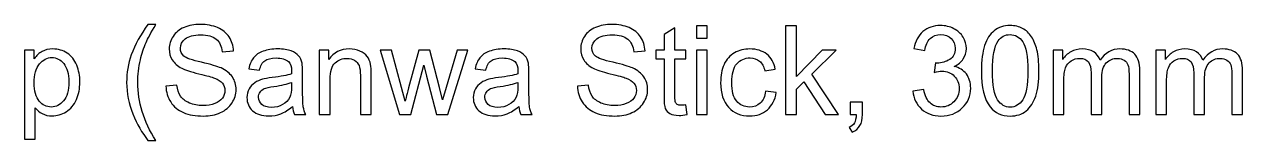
# Model space of a CAD drawing. Header units: millimetres. Extents: x 198 to 2433, y -984 to 145.
# Drawn here: x 1531.8 to 1782.6, y -706 to -682.1 of the extents above; entities that cross this region are included whole.
import ezdxf

# ---------------------------------------------------------------- set-up
doc = ezdxf.new("R2010")
doc.units = ezdxf.units.MM
doc.header["$MEASUREMENT"] = 0
doc.layers.add('Layer 1', color=7, linetype='Continuous')

msp = doc.modelspace()

# ---------------------------------------------------------------- linework, layer by layer
at = {"layer": 'Layer 1', "color": 250}
for points, knots in [([(1557.2365, -705.9688), (1556.0088, -704.4152), (1554.9674, -702.5991), (1554.1165, -700.5163), (1553.2656, -698.4335), (1552.8423, -696.2745), (1552.8423, -694.0435), (1552.8423, -692.075), (1553.1598, -690.1912), (1553.7948, -688.392), (1554.5399, -686.3007), (1555.6871, -684.2179), (1557.2365, -682.1436), (1557.2365, -682.1436), (1558.8367, -682.1436), (1558.8367, -682.1436), (1557.8376, -683.8623), (1557.173, -685.09), (1556.8513, -685.8266), (1556.3475, -686.9654), (1555.9496, -688.1549), (1555.6617, -689.3953), (1555.3061, -690.9405), (1555.1283, -692.4941), (1555.1283, -694.0562), (1555.1283, -698.0313), (1556.3644, -702.0022), (1558.8367, -705.9688), (1558.8367, -705.9688), (1557.2365, -705.9688), (1557.2365, -705.9688)], [0, 0, 0, 0, 0.1, 0.1, 0.1, 0.2, 0.2, 0.2, 0.3, 0.3, 0.3, 0.4, 0.4, 0.4, 0.5, 0.5, 0.5, 0.6, 0.6, 0.6, 0.7, 0.7, 0.7, 0.8, 0.8, 0.8, 0.9, 0.9, 0.9, 1, 1, 1, 1]), ([(1560.9195, -694.7928), (1560.9195, -694.7928), (1563.1801, -694.5896), (1563.1801, -694.5896), (1563.2859, -695.504), (1563.5357, -696.2533), (1563.9294, -696.8417), (1564.3231, -697.4259), (1564.9327, -697.9001), (1565.7582, -698.2641), (1566.5837, -698.624), (1567.515, -698.806), (1568.548, -698.806), (1569.4666, -698.806), (1570.2752, -698.6705), (1570.9779, -698.3954), (1571.6806, -698.1202), (1572.2013, -697.7434), (1572.5442, -697.2651), (1572.8871, -696.7867), (1573.0607, -696.266), (1573.0607, -695.7072), (1573.0607, -695.1399), (1572.8956, -694.6446), (1572.5654, -694.2171), (1572.2352, -693.7937), (1571.6891, -693.4381), (1570.9271, -693.146), (1570.4403, -692.9598), (1569.3608, -692.6634), (1567.6886, -692.2613), (1566.0164, -691.8591), (1564.848, -691.4823), (1564.1792, -691.1267), (1563.3113, -690.6695), (1562.6679, -690.1023), (1562.2445, -689.4292), (1561.817, -688.7561), (1561.6053, -687.9983), (1561.6053, -687.1643), (1561.6053, -686.2415), (1561.8678, -685.3821), (1562.3885, -684.5862), (1562.9092, -683.7861), (1563.6669, -683.1808), (1564.6702, -682.7659), (1565.6693, -682.351), (1566.7827, -682.1436), (1568.0061, -682.1436), (1569.3523, -682.1436), (1570.5419, -682.3595), (1571.5706, -682.7955), (1572.5993, -683.2273), (1573.3909, -683.8666), (1573.9455, -684.7132), (1574.5, -685.5557), (1574.7964, -686.5124), (1574.8387, -687.5792), (1574.8387, -687.5792), (1572.5273, -687.757), (1572.5273, -687.757), (1572.4045, -686.6098), (1571.9854, -685.7419), (1571.27, -685.1577), (1570.5546, -684.5693), (1569.4962, -684.2772), (1568.0992, -684.2772), (1566.643, -684.2772), (1565.5804, -684.5439), (1564.9158, -685.0773), (1564.2511, -685.6107), (1563.9167, -686.2542), (1563.9167, -687.0077), (1563.9167, -687.6596), (1564.1538, -688.1973), (1564.6237, -688.6206), (1565.0893, -689.0397), (1566.2958, -689.4757), (1568.2516, -689.916), (1570.2074, -690.3605), (1571.5494, -690.7457), (1572.2775, -691.0759), (1573.3316, -691.5628), (1574.1148, -692.1766), (1574.6186, -692.9259), (1575.1223, -693.671), (1575.3721, -694.5303), (1575.3721, -695.504), (1575.3721, -696.4734), (1575.0969, -697.3794), (1574.5424, -698.2345), (1573.9878, -699.0896), (1573.1962, -699.7543), (1572.159, -700.2284), (1571.1218, -700.7025), (1569.9577, -700.9396), (1568.658, -700.9396), (1567.0155, -700.9396), (1565.6397, -700.6983), (1564.5305, -700.2199), (1563.4172, -699.7416), (1562.5493, -699.0219), (1561.9186, -698.0567), (1561.2836, -697.0957), (1560.9534, -696.0078), (1560.9195, -694.7928)], [0, 0, 0, 0, 0.02857143, 0.02857143, 0.02857143, 0.05714286, 0.05714286, 0.05714286, 0.08571429, 0.08571429, 0.08571429, 0.11428571, 0.11428571, 0.11428571, 0.14285714, 0.14285714, 0.14285714, 0.17142857, 0.17142857, 0.17142857, 0.2, 0.2, 0.2, 0.22857143, 0.22857143, 0.22857143, 0.25714286, 0.25714286, 0.25714286, 0.28571429, 0.28571429, 0.28571429, 0.31428571, 0.31428571, 0.31428571, 0.34285714, 0.34285714, 0.34285714, 0.37142857, 0.37142857, 0.37142857, 0.4, 0.4, 0.4, 0.42857143, 0.42857143, 0.42857143, 0.45714286, 0.45714286, 0.45714286, 0.48571429, 0.48571429, 0.48571429, 0.51428571, 0.51428571, 0.51428571, 0.54285714, 0.54285714, 0.54285714, 0.57142857, 0.57142857, 0.57142857, 0.6, 0.6, 0.6, 0.62857143, 0.62857143, 0.62857143, 0.65714286, 0.65714286, 0.65714286, 0.68571429, 0.68571429, 0.68571429, 0.71428571, 0.71428571, 0.71428571, 0.74285714, 0.74285714, 0.74285714, 0.77142857, 0.77142857, 0.77142857, 0.8, 0.8, 0.8, 0.82857143, 0.82857143, 0.82857143, 0.85714286, 0.85714286, 0.85714286, 0.88571429, 0.88571429, 0.88571429, 0.91428571, 0.91428571, 0.91428571, 0.94285714, 0.94285714, 0.94285714, 0.97142857, 0.97142857, 0.97142857, 1, 1, 1, 1]), ([(1645.6411, -694.7928), (1645.6411, -694.7928), (1647.9017, -694.5896), (1647.9017, -694.5896), (1648.0075, -695.504), (1648.2573, -696.2533), (1648.651, -696.8417), (1649.0447, -697.4259), (1649.6543, -697.9001), (1650.4798, -698.2641), (1651.3053, -698.624), (1652.2366, -698.806), (1653.2696, -698.806), (1654.1882, -698.806), (1654.9968, -698.6705), (1655.6995, -698.3954), (1656.4022, -698.1202), (1656.9229, -697.7434), (1657.2658, -697.2651), (1657.6087, -696.7867), (1657.7823, -696.266), (1657.7823, -695.7072), (1657.7823, -695.1399), (1657.6172, -694.6446), (1657.287, -694.2171), (1656.9568, -693.7937), (1656.4107, -693.4381), (1655.6487, -693.146), (1655.1619, -692.9598), (1654.0824, -692.6634), (1652.4102, -692.2613), (1650.738, -691.8591), (1649.5696, -691.4823), (1648.9008, -691.1267), (1648.0329, -690.6695), (1647.3895, -690.1023), (1646.9661, -689.4292), (1646.5386, -688.7561), (1646.3269, -687.9983), (1646.3269, -687.1643), (1646.3269, -686.2415), (1646.5894, -685.3821), (1647.1101, -684.5862), (1647.6308, -683.7861), (1648.3885, -683.1808), (1649.3918, -682.7659), (1650.3909, -682.351), (1651.5043, -682.1436), (1652.7277, -682.1436), (1654.0739, -682.1436), (1655.2635, -682.3595), (1656.2922, -682.7955), (1657.3209, -683.2273), (1658.1125, -683.8666), (1658.6671, -684.7132), (1659.2216, -685.5557), (1659.518, -686.5124), (1659.5603, -687.5792), (1659.5603, -687.5792), (1657.2489, -687.757), (1657.2489, -687.757), (1657.1261, -686.6098), (1656.707, -685.7419), (1655.9916, -685.1577), (1655.2762, -684.5693), (1654.2178, -684.2772), (1652.8208, -684.2772), (1651.3646, -684.2772), (1650.302, -684.5439), (1649.6374, -685.0773), (1648.9727, -685.6107), (1648.6383, -686.2542), (1648.6383, -687.0077), (1648.6383, -687.6596), (1648.8754, -688.1973), (1649.3453, -688.6206), (1649.8109, -689.0397), (1651.0174, -689.4757), (1652.9732, -689.916), (1654.929, -690.3605), (1656.271, -690.7457), (1656.9991, -691.0759), (1658.0532, -691.5628), (1658.8364, -692.1766), (1659.3402, -692.9259), (1659.8439, -693.671), (1660.0937, -694.5303), (1660.0937, -695.504), (1660.0937, -696.4734), (1659.8185, -697.3794), (1659.264, -698.2345), (1658.7094, -699.0896), (1657.9178, -699.7543), (1656.8806, -700.2284), (1655.8434, -700.7025), (1654.6793, -700.9396), (1653.3796, -700.9396), (1651.7371, -700.9396), (1650.3613, -700.6983), (1649.2521, -700.2199), (1648.1388, -699.7416), (1647.2709, -699.0219), (1646.6402, -698.0567), (1646.0052, -697.0957), (1645.675, -696.0078), (1645.6411, -694.7928)], [0, 0, 0, 0, 0.02857143, 0.02857143, 0.02857143, 0.05714286, 0.05714286, 0.05714286, 0.08571429, 0.08571429, 0.08571429, 0.11428571, 0.11428571, 0.11428571, 0.14285714, 0.14285714, 0.14285714, 0.17142857, 0.17142857, 0.17142857, 0.2, 0.2, 0.2, 0.22857143, 0.22857143, 0.22857143, 0.25714286, 0.25714286, 0.25714286, 0.28571429, 0.28571429, 0.28571429, 0.31428571, 0.31428571, 0.31428571, 0.34285714, 0.34285714, 0.34285714, 0.37142857, 0.37142857, 0.37142857, 0.4, 0.4, 0.4, 0.42857143, 0.42857143, 0.42857143, 0.45714286, 0.45714286, 0.45714286, 0.48571429, 0.48571429, 0.48571429, 0.51428571, 0.51428571, 0.51428571, 0.54285714, 0.54285714, 0.54285714, 0.57142857, 0.57142857, 0.57142857, 0.6, 0.6, 0.6, 0.62857143, 0.62857143, 0.62857143, 0.65714286, 0.65714286, 0.65714286, 0.68571429, 0.68571429, 0.68571429, 0.71428571, 0.71428571, 0.71428571, 0.74285714, 0.74285714, 0.74285714, 0.77142857, 0.77142857, 0.77142857, 0.8, 0.8, 0.8, 0.82857143, 0.82857143, 0.82857143, 0.85714286, 0.85714286, 0.85714286, 0.88571429, 0.88571429, 0.88571429, 0.91428571, 0.91428571, 0.91428571, 0.94285714, 0.94285714, 0.94285714, 0.97142857, 0.97142857, 0.97142857, 1, 1, 1, 1]), ([(1667.9423, -698.6409), (1667.9423, -698.6409), (1668.2471, -700.6136), (1668.2471, -700.6136), (1667.6206, -700.7449), (1667.0575, -700.8126), (1666.5665, -700.8126), (1665.7579, -700.8126), (1665.1314, -700.6856), (1664.6826, -700.4274), (1664.2381, -700.1691), (1663.9249, -699.8347), (1663.7428, -699.4156), (1663.5608, -698.9965), (1663.4719, -698.116), (1663.4719, -696.774), (1663.4719, -696.774), (1663.4719, -689.1794), (1663.4719, -689.1794), (1663.4719, -689.1794), (1661.8209, -689.1794), (1661.8209, -689.1794), (1661.8209, -689.1794), (1661.8209, -687.4522), (1661.8209, -687.4522), (1661.8209, -687.4522), (1663.4719, -687.4522), (1663.4719, -687.4522), (1663.4719, -687.4522), (1663.4719, -684.1925), (1663.4719, -684.1925), (1663.4719, -684.1925), (1665.7071, -682.8506), (1665.7071, -682.8506), (1665.7071, -682.8506), (1665.7071, -687.4522), (1665.7071, -687.4522), (1665.7071, -687.4522), (1667.9423, -687.4522), (1667.9423, -687.4522), (1667.9423, -687.4522), (1667.9423, -689.1794), (1667.9423, -689.1794), (1667.9423, -689.1794), (1665.7071, -689.1794), (1665.7071, -689.1794), (1665.7071, -689.1794), (1665.7071, -696.901), (1665.7071, -696.901), (1665.7071, -697.5402), (1665.7452, -697.9509), (1665.8256, -698.1329), (1665.9018, -698.3149), (1666.0288, -698.4589), (1666.2066, -698.5689), (1666.3844, -698.6748), (1666.6384, -698.7298), (1666.9686, -698.7298), (1667.2142, -698.7298), (1667.5401, -698.7002), (1667.9423, -698.6409)], [0, 0, 0, 0, 0.05, 0.05, 0.05, 0.1, 0.1, 0.1, 0.15, 0.15, 0.15, 0.2, 0.2, 0.2, 0.25, 0.25, 0.25, 0.3, 0.3, 0.3, 0.35, 0.35, 0.35, 0.4, 0.4, 0.4, 0.45, 0.45, 0.45, 0.5, 0.5, 0.5, 0.55, 0.55, 0.55, 0.6, 0.6, 0.6, 0.65, 0.65, 0.65, 0.7, 0.7, 0.7, 0.75, 0.75, 0.75, 0.8, 0.8, 0.8, 0.85, 0.85, 0.85, 0.9, 0.9, 0.9, 0.95, 0.95, 0.95, 1, 1, 1, 1]), ([(1670.1479, -684.9884), (1670.1479, -684.9884), (1670.1479, -682.4484), (1670.1479, -682.4484), (1670.1479, -682.4484), (1672.3831, -682.4484), (1672.3831, -682.4484), (1672.3831, -682.4484), (1672.3831, -684.9884), (1672.3831, -684.9884), (1672.3831, -684.9884), (1670.1479, -684.9884), (1670.1479, -684.9884)], [0, 0, 0, 0, 0.25, 0.25, 0.25, 0.5, 0.5, 0.5, 0.75, 0.75, 0.75, 1, 1, 1, 1]), ([(1688.4994, -700.6348), (1688.4994, -700.6348), (1688.4994, -682.4484), (1688.4994, -682.4484), (1688.4994, -682.4484), (1690.7346, -682.4484), (1690.7346, -682.4484), (1690.7346, -682.4484), (1690.7346, -692.8074), (1690.7346, -692.8074), (1690.7346, -692.8074), (1696.0178, -687.4522), (1696.0178, -687.4522), (1696.0178, -687.4522), (1698.9049, -687.4522), (1698.9049, -687.4522), (1698.9049, -687.4522), (1693.8757, -692.3502), (1693.8757, -692.3502), (1693.8757, -692.3502), (1699.4129, -700.6348), (1699.4129, -700.6348), (1699.4129, -700.6348), (1696.6612, -700.6348), (1696.6612, -700.6348), (1696.6612, -700.6348), (1692.284, -693.8996), (1692.284, -693.8996), (1692.284, -693.8996), (1690.7346, -695.4066), (1690.7346, -695.4066), (1690.7346, -695.4066), (1690.7346, -700.6348), (1690.7346, -700.6348), (1690.7346, -700.6348), (1688.4994, -700.6348), (1688.4994, -700.6348)], [0, 0, 0, 0, 0.08333333, 0.08333333, 0.08333333, 0.16666667, 0.16666667, 0.16666667, 0.25, 0.25, 0.25, 0.33333333, 0.33333333, 0.33333333, 0.41666667, 0.41666667, 0.41666667, 0.5, 0.5, 0.5, 0.58333333, 0.58333333, 0.58333333, 0.66666667, 0.66666667, 0.66666667, 0.75, 0.75, 0.75, 0.83333333, 0.83333333, 0.83333333, 0.91666667, 0.91666667, 0.91666667, 1, 1, 1, 1]), ([(1714.6953, -695.8088), (1714.6953, -695.8088), (1716.9305, -695.504), (1716.9305, -695.504), (1717.1887, -696.774), (1717.6205, -697.6884), (1718.2344, -698.2472), (1718.8482, -698.806), (1719.6017, -699.0854), (1720.495, -699.0854), (1721.5533, -699.0854), (1722.4465, -698.7213), (1723.1662, -697.9932), (1723.8859, -697.2651), (1724.2457, -696.3634), (1724.2457, -695.2881), (1724.2457, -694.2636), (1723.9113, -693.417), (1723.2382, -692.7481), (1722.5693, -692.0835), (1721.7184, -691.749), (1720.6812, -691.749), (1720.2579, -691.749), (1719.733, -691.8337), (1719.1022, -691.9988), (1719.1022, -691.9988), (1719.352, -690.043), (1719.352, -690.043), (1719.5001, -690.0599), (1719.6229, -690.0684), (1719.7118, -690.0684), (1720.6685, -690.0684), (1721.5237, -689.8186), (1722.2899, -689.3233), (1723.0519, -688.828), (1723.4329, -688.066), (1723.4329, -687.0373), (1723.4329, -686.2203), (1723.1535, -685.543), (1722.5989, -685.0053), (1722.0444, -684.4677), (1721.3289, -684.201), (1720.4526, -684.201), (1719.5806, -684.201), (1718.8567, -684.4762), (1718.2767, -685.0265), (1717.6967, -685.5768), (1717.3242, -686.4023), (1717.1591, -687.503), (1717.1591, -687.503), (1714.9239, -687.0966), (1714.9239, -687.0966), (1715.1991, -685.598), (1715.8171, -684.4338), (1716.7866, -683.6083), (1717.7518, -682.7828), (1718.9583, -682.3722), (1720.3976, -682.3722), (1721.3882, -682.3722), (1722.3026, -682.5839), (1723.1366, -683.0114), (1723.9748, -683.4348), (1724.614, -684.0147), (1725.0543, -684.7471), (1725.4988, -685.4837), (1725.7189, -686.2626), (1725.7189, -687.0881), (1725.7189, -687.8713), (1725.5072, -688.5825), (1725.0881, -689.226), (1724.6648, -689.8694), (1724.0383, -690.3817), (1723.2128, -690.7627), (1724.288, -691.0082), (1725.122, -691.5247), (1725.7189, -692.3078), (1726.3116, -693.0868), (1726.6079, -694.0689), (1726.6079, -695.2415), (1726.6079, -696.829), (1726.0279, -698.1795), (1724.8722, -699.2844), (1723.7123, -700.3893), (1722.2476, -700.9396), (1720.478, -700.9396), (1718.8821, -700.9396), (1717.557, -700.4612), (1716.5029, -699.5087), (1715.4446, -698.5562), (1714.8435, -697.3243), (1714.6953, -695.8088)], [0, 0, 0, 0, 0.03333333, 0.03333333, 0.03333333, 0.06666667, 0.06666667, 0.06666667, 0.1, 0.1, 0.1, 0.13333333, 0.13333333, 0.13333333, 0.16666667, 0.16666667, 0.16666667, 0.2, 0.2, 0.2, 0.23333333, 0.23333333, 0.23333333, 0.26666667, 0.26666667, 0.26666667, 0.3, 0.3, 0.3, 0.33333333, 0.33333333, 0.33333333, 0.36666667, 0.36666667, 0.36666667, 0.4, 0.4, 0.4, 0.43333333, 0.43333333, 0.43333333, 0.46666667, 0.46666667, 0.46666667, 0.5, 0.5, 0.5, 0.53333333, 0.53333333, 0.53333333, 0.56666667, 0.56666667, 0.56666667, 0.6, 0.6, 0.6, 0.63333333, 0.63333333, 0.63333333, 0.66666667, 0.66666667, 0.66666667, 0.7, 0.7, 0.7, 0.73333333, 0.73333333, 0.73333333, 0.76666667, 0.76666667, 0.76666667, 0.8, 0.8, 0.8, 0.83333333, 0.83333333, 0.83333333, 0.86666667, 0.86666667, 0.86666667, 0.9, 0.9, 0.9, 0.93333333, 0.93333333, 0.93333333, 0.96666667, 0.96666667, 0.96666667, 1, 1, 1, 1]), ([(1728.8219, -691.6601), (1728.8219, -689.5138), (1729.042, -687.7782), (1729.4823, -686.4658), (1729.9268, -685.1493), (1730.583, -684.1375), (1731.455, -683.4305), (1732.3229, -682.7236), (1733.4193, -682.3722), (1734.7401, -682.3722), (1735.7138, -682.3722), (1736.5689, -682.5669), (1737.3097, -682.9606), (1738.0463, -683.3543), (1738.6559, -683.9216), (1739.1301, -684.6624), (1739.6042, -685.399), (1739.9767, -686.3007), (1740.2477, -687.3633), (1740.5228, -688.4259), (1740.6583, -689.861), (1740.6583, -691.6601), (1740.6583, -693.7937), (1740.4382, -695.5209), (1740.0021, -696.8333), (1739.5661, -698.1498), (1738.9099, -699.1616), (1738.0379, -699.8728), (1737.17, -700.584), (1736.0694, -700.9396), (1734.7401, -700.9396), (1732.9917, -700.9396), (1731.6159, -700.3173), (1730.6168, -699.0685), (1729.4188, -697.5445), (1728.8219, -695.0764), (1728.8219, -691.6601)], [0, 0, 0, 0, 0.08333333, 0.08333333, 0.08333333, 0.16666667, 0.16666667, 0.16666667, 0.25, 0.25, 0.25, 0.33333333, 0.33333333, 0.33333333, 0.41666667, 0.41666667, 0.41666667, 0.5, 0.5, 0.5, 0.58333333, 0.58333333, 0.58333333, 0.66666667, 0.66666667, 0.66666667, 0.75, 0.75, 0.75, 0.83333333, 0.83333333, 0.83333333, 0.91666667, 0.91666667, 0.91666667, 1, 1, 1, 1]), ([(1731.1079, -691.6686), (1731.1079, -694.6616), (1731.455, -696.6512), (1732.1535, -697.6334), (1732.852, -698.6197), (1733.7156, -699.1108), (1734.7401, -699.1108), (1735.7646, -699.1108), (1736.6282, -698.6155), (1737.3267, -697.6291), (1738.0252, -696.6385), (1738.3723, -694.6531), (1738.3723, -691.6686), (1738.3723, -688.6756), (1738.0252, -686.686), (1737.3267, -685.7038), (1736.6324, -684.7175), (1735.7603, -684.2264), (1734.7147, -684.2264), (1733.6902, -684.2264), (1732.869, -684.6624), (1732.2551, -685.5303), (1731.4889, -686.6352), (1731.1079, -688.6841), (1731.1079, -691.6686)], [0, 0, 0, 0, 0.125, 0.125, 0.125, 0.25, 0.25, 0.25, 0.375, 0.375, 0.375, 0.5, 0.5, 0.5, 0.625, 0.625, 0.625, 0.75, 0.75, 0.75, 0.875, 0.875, 0.875, 1, 1, 1, 1]), ([(1531.7857, -705.6894), (1531.7857, -705.6894), (1531.7857, -687.4522), (1531.7857, -687.4522), (1531.7857, -687.4522), (1533.8177, -687.4522), (1533.8177, -687.4522), (1533.8177, -687.4522), (1533.8177, -689.1836), (1533.8177, -689.1836), (1534.2961, -688.5148), (1534.8379, -688.011), (1535.4433, -687.6766), (1536.0444, -687.3421), (1536.7768, -687.1728), (1537.6362, -687.1728), (1538.7622, -687.1728), (1539.7528, -687.4607), (1540.6122, -688.0406), (1541.4716, -688.6164), (1542.1193, -689.4334), (1542.5595, -690.4833), (1542.9956, -691.5374), (1543.2157, -692.6888), (1543.2157, -693.9461), (1543.2157, -695.2881), (1542.9744, -696.4988), (1542.4918, -697.5783), (1542.0092, -698.6536), (1541.3065, -699.4791), (1540.3836, -700.0548), (1539.465, -700.6263), (1538.4955, -700.9142), (1537.4795, -700.9142), (1536.7345, -700.9142), (1536.0656, -700.7576), (1535.4772, -700.4443), (1534.8845, -700.131), (1534.4019, -699.7373), (1534.0209, -699.259), (1534.0209, -699.259), (1534.0209, -705.6894), (1534.0209, -705.6894), (1534.0209, -705.6894), (1531.7857, -705.6894), (1531.7857, -705.6894)], [0, 0, 0, 0, 0.06666667, 0.06666667, 0.06666667, 0.13333333, 0.13333333, 0.13333333, 0.2, 0.2, 0.2, 0.26666667, 0.26666667, 0.26666667, 0.33333333, 0.33333333, 0.33333333, 0.4, 0.4, 0.4, 0.46666667, 0.46666667, 0.46666667, 0.53333333, 0.53333333, 0.53333333, 0.6, 0.6, 0.6, 0.66666667, 0.66666667, 0.66666667, 0.73333333, 0.73333333, 0.73333333, 0.8, 0.8, 0.8, 0.86666667, 0.86666667, 0.86666667, 0.93333333, 0.93333333, 0.93333333, 1, 1, 1, 1]), ([(1586.9799, -698.9838), (1586.1502, -699.6908), (1585.3501, -700.1861), (1584.5838, -700.4782), (1583.8176, -700.7703), (1582.9963, -700.9142), (1582.1158, -700.9142), (1580.668, -700.9142), (1579.5546, -700.5628), (1578.7757, -699.8559), (1577.9968, -699.1531), (1577.6073, -698.2514), (1577.6073, -697.155), (1577.6073, -696.5115), (1577.7555, -695.9231), (1578.0476, -695.3897), (1578.3439, -694.8563), (1578.7291, -694.433), (1579.2033, -694.1112), (1579.6816, -693.7895), (1580.215, -693.544), (1580.8119, -693.3789), (1581.2522, -693.2646), (1581.9168, -693.1545), (1582.8016, -693.0444), (1584.605, -692.8328), (1585.9385, -692.5745), (1586.7894, -692.2782), (1586.7979, -691.9734), (1586.8021, -691.7787), (1586.8021, -691.6982), (1586.8021, -690.7923), (1586.5904, -690.1531), (1586.1671, -689.7805), (1585.5956, -689.2768), (1584.7447, -689.027), (1583.6186, -689.027), (1582.5645, -689.027), (1581.7856, -689.2133), (1581.2861, -689.5816), (1580.7823, -689.9499), (1580.414, -690.6018), (1580.1727, -691.5416), (1580.1727, -691.5416), (1577.9883, -691.2368), (1577.9883, -691.2368), (1578.1873, -690.3012), (1578.5132, -689.5435), (1578.9704, -688.9677), (1579.4276, -688.392), (1580.088, -687.9517), (1580.9516, -687.6385), (1581.811, -687.3294), (1582.8143, -687.1728), (1583.9488, -687.1728), (1585.0749, -687.1728), (1585.9935, -687.304), (1586.7005, -687.5707), (1587.4032, -687.8374), (1587.9239, -688.1676), (1588.2541, -688.5698), (1588.5843, -688.972), (1588.8172, -689.48), (1588.9526, -690.0938), (1589.0246, -690.4748), (1589.0627, -691.1606), (1589.0627, -692.147), (1589.0627, -692.147), (1589.0627, -695.1103), (1589.0627, -695.1103), (1589.0627, -697.1804), (1589.1093, -698.4885), (1589.2024, -699.0431), (1589.2913, -699.5976), (1589.4776, -700.1268), (1589.7485, -700.6348), (1589.7485, -700.6348), (1587.4117, -700.6348), (1587.4117, -700.6348), (1587.1873, -700.1649), (1587.0434, -699.6146), (1586.9799, -698.9838)], [0, 0, 0, 0, 0.03703704, 0.03703704, 0.03703704, 0.07407407, 0.07407407, 0.07407407, 0.11111111, 0.11111111, 0.11111111, 0.14814815, 0.14814815, 0.14814815, 0.18518519, 0.18518519, 0.18518519, 0.22222222, 0.22222222, 0.22222222, 0.25925926, 0.25925926, 0.25925926, 0.2962963, 0.2962963, 0.2962963, 0.33333333, 0.33333333, 0.33333333, 0.37037037, 0.37037037, 0.37037037, 0.40740741, 0.40740741, 0.40740741, 0.44444444, 0.44444444, 0.44444444, 0.48148148, 0.48148148, 0.48148148, 0.51851852, 0.51851852, 0.51851852, 0.55555556, 0.55555556, 0.55555556, 0.59259259, 0.59259259, 0.59259259, 0.62962963, 0.62962963, 0.62962963, 0.66666667, 0.66666667, 0.66666667, 0.7037037, 0.7037037, 0.7037037, 0.74074074, 0.74074074, 0.74074074, 0.77777778, 0.77777778, 0.77777778, 0.81481481, 0.81481481, 0.81481481, 0.85185185, 0.85185185, 0.85185185, 0.88888889, 0.88888889, 0.88888889, 0.92592593, 0.92592593, 0.92592593, 0.96296296, 0.96296296, 0.96296296, 1, 1, 1, 1]), ([(1592.4959, -700.6348), (1592.4959, -700.6348), (1592.4959, -687.4522), (1592.4959, -687.4522), (1592.4959, -687.4522), (1594.5025, -687.4522), (1594.5025, -687.4522), (1594.5025, -687.4522), (1594.5025, -689.3233), (1594.5025, -689.3233), (1595.4677, -687.8882), (1596.8647, -687.1728), (1598.6893, -687.1728), (1599.4851, -687.1728), (1600.2133, -687.3167), (1600.8779, -687.6004), (1601.5425, -687.884), (1602.0421, -688.2608), (1602.3723, -688.7222), (1602.7025, -689.1836), (1602.9353, -689.734), (1603.0665, -690.369), (1603.147, -690.7838), (1603.1893, -691.5077), (1603.1893, -692.5407), (1603.1893, -692.5407), (1603.1893, -700.6348), (1603.1893, -700.6348), (1603.1893, -700.6348), (1600.9541, -700.6348), (1600.9541, -700.6348), (1600.9541, -700.6348), (1600.9541, -692.6253), (1600.9541, -692.6253), (1600.9541, -691.7152), (1600.8694, -691.0336), (1600.6959, -690.5849), (1600.5223, -690.1361), (1600.2133, -689.7763), (1599.773, -689.5054), (1599.3327, -689.2387), (1598.812, -689.1032), (1598.2194, -689.1032), (1597.2711, -689.1032), (1596.4541, -689.4038), (1595.764, -690.0091), (1595.074, -690.6103), (1594.7311, -691.7575), (1594.7311, -693.4424), (1594.7311, -693.4424), (1594.7311, -700.6348), (1594.7311, -700.6348), (1594.7311, -700.6348), (1592.4959, -700.6348), (1592.4959, -700.6348)], [0, 0, 0, 0, 0.05555556, 0.05555556, 0.05555556, 0.11111111, 0.11111111, 0.11111111, 0.16666667, 0.16666667, 0.16666667, 0.22222222, 0.22222222, 0.22222222, 0.27777778, 0.27777778, 0.27777778, 0.33333333, 0.33333333, 0.33333333, 0.38888889, 0.38888889, 0.38888889, 0.44444444, 0.44444444, 0.44444444, 0.5, 0.5, 0.5, 0.55555556, 0.55555556, 0.55555556, 0.61111111, 0.61111111, 0.61111111, 0.66666667, 0.66666667, 0.66666667, 0.72222222, 0.72222222, 0.72222222, 0.77777778, 0.77777778, 0.77777778, 0.83333333, 0.83333333, 0.83333333, 0.88888889, 0.88888889, 0.88888889, 0.94444444, 0.94444444, 0.94444444, 1, 1, 1, 1]), ([(1633.5761, -698.9838), (1632.7464, -699.6908), (1631.9463, -700.1861), (1631.18, -700.4782), (1630.4138, -700.7703), (1629.5925, -700.9142), (1628.712, -700.9142), (1627.2642, -700.9142), (1626.1508, -700.5628), (1625.3719, -699.8559), (1624.593, -699.1531), (1624.2035, -698.2514), (1624.2035, -697.155), (1624.2035, -696.5115), (1624.3517, -695.9231), (1624.6438, -695.3897), (1624.9401, -694.8563), (1625.3253, -694.433), (1625.7995, -694.1112), (1626.2778, -693.7895), (1626.8112, -693.544), (1627.4081, -693.3789), (1627.8484, -693.2646), (1628.513, -693.1545), (1629.3978, -693.0444), (1631.2012, -692.8328), (1632.5347, -692.5745), (1633.3856, -692.2782), (1633.3941, -691.9734), (1633.3983, -691.7787), (1633.3983, -691.6982), (1633.3983, -690.7923), (1633.1866, -690.1531), (1632.7633, -689.7805), (1632.1918, -689.2768), (1631.3409, -689.027), (1630.2148, -689.027), (1629.1607, -689.027), (1628.3818, -689.2133), (1627.8823, -689.5816), (1627.3785, -689.9499), (1627.0102, -690.6018), (1626.7689, -691.5416), (1626.7689, -691.5416), (1624.5845, -691.2368), (1624.5845, -691.2368), (1624.7835, -690.3012), (1625.1094, -689.5435), (1625.5666, -688.9677), (1626.0238, -688.392), (1626.6842, -687.9517), (1627.5478, -687.6385), (1628.4072, -687.3294), (1629.4105, -687.1728), (1630.545, -687.1728), (1631.6711, -687.1728), (1632.5897, -687.304), (1633.2967, -687.5707), (1633.9994, -687.8374), (1634.5201, -688.1676), (1634.8503, -688.5698), (1635.1805, -688.972), (1635.4134, -689.48), (1635.5488, -690.0938), (1635.6208, -690.4748), (1635.6589, -691.1606), (1635.6589, -692.147), (1635.6589, -692.147), (1635.6589, -695.1103), (1635.6589, -695.1103), (1635.6589, -697.1804), (1635.7055, -698.4885), (1635.7986, -699.0431), (1635.8875, -699.5976), (1636.0738, -700.1268), (1636.3447, -700.6348), (1636.3447, -700.6348), (1634.0079, -700.6348), (1634.0079, -700.6348), (1633.7835, -700.1649), (1633.6396, -699.6146), (1633.5761, -698.9838)], [0, 0, 0, 0, 0.03703704, 0.03703704, 0.03703704, 0.07407407, 0.07407407, 0.07407407, 0.11111111, 0.11111111, 0.11111111, 0.14814815, 0.14814815, 0.14814815, 0.18518519, 0.18518519, 0.18518519, 0.22222222, 0.22222222, 0.22222222, 0.25925926, 0.25925926, 0.25925926, 0.2962963, 0.2962963, 0.2962963, 0.33333333, 0.33333333, 0.33333333, 0.37037037, 0.37037037, 0.37037037, 0.40740741, 0.40740741, 0.40740741, 0.44444444, 0.44444444, 0.44444444, 0.48148148, 0.48148148, 0.48148148, 0.51851852, 0.51851852, 0.51851852, 0.55555556, 0.55555556, 0.55555556, 0.59259259, 0.59259259, 0.59259259, 0.62962963, 0.62962963, 0.62962963, 0.66666667, 0.66666667, 0.66666667, 0.7037037, 0.7037037, 0.7037037, 0.74074074, 0.74074074, 0.74074074, 0.77777778, 0.77777778, 0.77777778, 0.81481481, 0.81481481, 0.81481481, 0.85185185, 0.85185185, 0.85185185, 0.88888889, 0.88888889, 0.88888889, 0.92592593, 0.92592593, 0.92592593, 0.96296296, 0.96296296, 0.96296296, 1, 1, 1, 1]), ([(1684.4015, -695.8088), (1684.4015, -695.8088), (1686.5859, -696.1136), (1686.5859, -696.1136), (1686.3446, -697.6164), (1685.735, -698.7891), (1684.7486, -699.64), (1683.7623, -700.4909), (1682.5473, -700.9142), (1681.1122, -700.9142), (1679.313, -700.9142), (1677.8652, -700.3258), (1676.773, -699.1489), (1675.6766, -697.972), (1675.1305, -696.2872), (1675.1305, -694.0943), (1675.1305, -692.6719), (1675.3676, -691.4315), (1675.8375, -690.3647), (1676.3074, -689.3022), (1677.0228, -688.5021), (1677.988, -687.9729), (1678.949, -687.4395), (1679.9946, -687.1728), (1681.1291, -687.1728), (1682.5558, -687.1728), (1683.7284, -687.5326), (1684.6343, -688.2565), (1685.5445, -688.9804), (1686.1287, -690.0091), (1686.3827, -691.3384), (1686.3827, -691.3384), (1684.2237, -691.6686), (1684.2237, -691.6686), (1684.0163, -690.7838), (1683.6522, -690.1192), (1683.123, -689.6705), (1682.5981, -689.226), (1681.9631, -689.0016), (1681.218, -689.0016), (1680.092, -689.0016), (1679.1776, -689.4038), (1678.4706, -690.2081), (1677.7679, -691.0167), (1677.4165, -692.2867), (1677.4165, -694.0308), (1677.4165, -695.8003), (1677.7552, -697.083), (1678.4325, -697.8831), (1679.1141, -698.6832), (1679.9988, -699.0854), (1681.0868, -699.0854), (1681.9673, -699.0854), (1682.6997, -698.8187), (1683.2839, -698.2811), (1683.8723, -697.7477), (1684.2449, -696.9222), (1684.4015, -695.8088)], [0, 0, 0, 0, 0.05263158, 0.05263158, 0.05263158, 0.10526316, 0.10526316, 0.10526316, 0.15789474, 0.15789474, 0.15789474, 0.21052632, 0.21052632, 0.21052632, 0.26315789, 0.26315789, 0.26315789, 0.31578947, 0.31578947, 0.31578947, 0.36842105, 0.36842105, 0.36842105, 0.42105263, 0.42105263, 0.42105263, 0.47368421, 0.47368421, 0.47368421, 0.52631579, 0.52631579, 0.52631579, 0.57894737, 0.57894737, 0.57894737, 0.63157895, 0.63157895, 0.63157895, 0.68421053, 0.68421053, 0.68421053, 0.73684211, 0.73684211, 0.73684211, 0.78947368, 0.78947368, 0.78947368, 0.84210526, 0.84210526, 0.84210526, 0.89473684, 0.89473684, 0.89473684, 0.94736842, 0.94736842, 0.94736842, 1, 1, 1, 1]), ([(1743.5581, -700.6348), (1743.5581, -700.6348), (1743.5581, -687.4522), (1743.5581, -687.4522), (1743.5581, -687.4522), (1745.5647, -687.4522), (1745.5647, -687.4522), (1745.5647, -687.4522), (1745.5647, -689.3149), (1745.5647, -689.3149), (1745.9753, -688.6714), (1746.5257, -688.1507), (1747.2115, -687.7612), (1747.8973, -687.3675), (1748.6762, -687.1728), (1749.5525, -687.1728), (1750.5262, -687.1728), (1751.3263, -687.376), (1751.9486, -687.7782), (1752.5709, -688.1846), (1753.0111, -688.7476), (1753.2651, -689.4757), (1754.315, -687.939), (1755.6739, -687.1728), (1757.3503, -687.1728), (1758.6626, -687.1728), (1759.6744, -687.5326), (1760.3771, -688.2565), (1761.0841, -688.9804), (1761.4397, -690.0938), (1761.4397, -691.5966), (1761.4397, -691.5966), (1761.4397, -700.6348), (1761.4397, -700.6348), (1761.4397, -700.6348), (1759.2045, -700.6348), (1759.2045, -700.6348), (1759.2045, -700.6348), (1759.2045, -692.3375), (1759.2045, -692.3375), (1759.2045, -691.4485), (1759.1283, -690.805), (1758.9844, -690.4113), (1758.8404, -690.0176), (1758.578, -689.7043), (1758.1927, -689.463), (1757.8117, -689.2217), (1757.363, -689.1032), (1756.8508, -689.1032), (1755.9194, -689.1032), (1755.149, -689.4122), (1754.5351, -690.0261), (1753.9213, -690.6441), (1753.6165, -691.6305), (1753.6165, -692.9852), (1753.6165, -692.9852), (1753.6165, -700.6348), (1753.6165, -700.6348), (1753.6165, -700.6348), (1751.3813, -700.6348), (1751.3813, -700.6348), (1751.3813, -700.6348), (1751.3813, -692.0792), (1751.3813, -692.0792), (1751.3813, -691.0886), (1751.1993, -690.3436), (1750.8352, -689.8483), (1750.4711, -689.353), (1749.8742, -689.1032), (1749.0487, -689.1032), (1748.4222, -689.1032), (1747.8422, -689.2683), (1747.3088, -689.5985), (1746.7754, -689.9287), (1746.3902, -690.4113), (1746.1489, -691.0505), (1745.9118, -691.6855), (1745.7933, -692.6042), (1745.7933, -693.8022), (1745.7933, -693.8022), (1745.7933, -700.6348), (1745.7933, -700.6348), (1745.7933, -700.6348), (1743.5581, -700.6348), (1743.5581, -700.6348)], [0, 0, 0, 0, 0.03571429, 0.03571429, 0.03571429, 0.07142857, 0.07142857, 0.07142857, 0.10714286, 0.10714286, 0.10714286, 0.14285714, 0.14285714, 0.14285714, 0.17857143, 0.17857143, 0.17857143, 0.21428571, 0.21428571, 0.21428571, 0.25, 0.25, 0.25, 0.28571429, 0.28571429, 0.28571429, 0.32142857, 0.32142857, 0.32142857, 0.35714286, 0.35714286, 0.35714286, 0.39285714, 0.39285714, 0.39285714, 0.42857143, 0.42857143, 0.42857143, 0.46428571, 0.46428571, 0.46428571, 0.5, 0.5, 0.5, 0.53571429, 0.53571429, 0.53571429, 0.57142857, 0.57142857, 0.57142857, 0.60714286, 0.60714286, 0.60714286, 0.64285714, 0.64285714, 0.64285714, 0.67857143, 0.67857143, 0.67857143, 0.71428571, 0.71428571, 0.71428571, 0.75, 0.75, 0.75, 0.78571429, 0.78571429, 0.78571429, 0.82142857, 0.82142857, 0.82142857, 0.85714286, 0.85714286, 0.85714286, 0.89285714, 0.89285714, 0.89285714, 0.92857143, 0.92857143, 0.92857143, 0.96428571, 0.96428571, 0.96428571, 1, 1, 1, 1]), ([(1764.7163, -700.6348), (1764.7163, -700.6348), (1764.7163, -687.4522), (1764.7163, -687.4522), (1764.7163, -687.4522), (1766.7229, -687.4522), (1766.7229, -687.4522), (1766.7229, -687.4522), (1766.7229, -689.3149), (1766.7229, -689.3149), (1767.1335, -688.6714), (1767.6839, -688.1507), (1768.3697, -687.7612), (1769.0555, -687.3675), (1769.8344, -687.1728), (1770.7107, -687.1728), (1771.6844, -687.1728), (1772.4845, -687.376), (1773.1068, -687.7782), (1773.7291, -688.1846), (1774.1693, -688.7476), (1774.4233, -689.4757), (1775.4732, -687.939), (1776.8321, -687.1728), (1778.5085, -687.1728), (1779.8208, -687.1728), (1780.8326, -687.5326), (1781.5353, -688.2565), (1782.2423, -688.9804), (1782.5979, -690.0938), (1782.5979, -691.5966), (1782.5979, -691.5966), (1782.5979, -700.6348), (1782.5979, -700.6348), (1782.5979, -700.6348), (1780.3627, -700.6348), (1780.3627, -700.6348), (1780.3627, -700.6348), (1780.3627, -692.3375), (1780.3627, -692.3375), (1780.3627, -691.4485), (1780.2865, -690.805), (1780.1426, -690.4113), (1779.9986, -690.0176), (1779.7362, -689.7043), (1779.3509, -689.463), (1778.9699, -689.2217), (1778.5212, -689.1032), (1778.009, -689.1032), (1777.0776, -689.1032), (1776.3072, -689.4122), (1775.6933, -690.0261), (1775.0795, -690.6441), (1774.7747, -691.6305), (1774.7747, -692.9852), (1774.7747, -692.9852), (1774.7747, -700.6348), (1774.7747, -700.6348), (1774.7747, -700.6348), (1772.5395, -700.6348), (1772.5395, -700.6348), (1772.5395, -700.6348), (1772.5395, -692.0792), (1772.5395, -692.0792), (1772.5395, -691.0886), (1772.3575, -690.3436), (1771.9934, -689.8483), (1771.6293, -689.353), (1771.0324, -689.1032), (1770.2069, -689.1032), (1769.5804, -689.1032), (1769.0004, -689.2683), (1768.467, -689.5985), (1767.9336, -689.9287), (1767.5484, -690.4113), (1767.3071, -691.0505), (1767.07, -691.6855), (1766.9515, -692.6042), (1766.9515, -693.8022), (1766.9515, -693.8022), (1766.9515, -700.6348), (1766.9515, -700.6348), (1766.9515, -700.6348), (1764.7163, -700.6348), (1764.7163, -700.6348)], [0, 0, 0, 0, 0.03571429, 0.03571429, 0.03571429, 0.07142857, 0.07142857, 0.07142857, 0.10714286, 0.10714286, 0.10714286, 0.14285714, 0.14285714, 0.14285714, 0.17857143, 0.17857143, 0.17857143, 0.21428571, 0.21428571, 0.21428571, 0.25, 0.25, 0.25, 0.28571429, 0.28571429, 0.28571429, 0.32142857, 0.32142857, 0.32142857, 0.35714286, 0.35714286, 0.35714286, 0.39285714, 0.39285714, 0.39285714, 0.42857143, 0.42857143, 0.42857143, 0.46428571, 0.46428571, 0.46428571, 0.5, 0.5, 0.5, 0.53571429, 0.53571429, 0.53571429, 0.57142857, 0.57142857, 0.57142857, 0.60714286, 0.60714286, 0.60714286, 0.64285714, 0.64285714, 0.64285714, 0.67857143, 0.67857143, 0.67857143, 0.71428571, 0.71428571, 0.71428571, 0.75, 0.75, 0.75, 0.78571429, 0.78571429, 0.78571429, 0.82142857, 0.82142857, 0.82142857, 0.85714286, 0.85714286, 0.85714286, 0.89285714, 0.89285714, 0.89285714, 0.92857143, 0.92857143, 0.92857143, 0.96428571, 0.96428571, 0.96428571, 1, 1, 1, 1]), ([(1533.8177, -694.1239), (1533.8177, -695.813), (1534.1606, -697.0619), (1534.8422, -697.8704), (1535.528, -698.679), (1536.3577, -699.0854), (1537.3314, -699.0854), (1538.322, -699.0854), (1539.1686, -698.6663), (1539.8714, -697.8281), (1540.5783, -696.9899), (1540.9297, -695.6945), (1540.9297, -693.9377), (1540.9297, -692.2613), (1540.5868, -691.0082), (1539.8968, -690.1742), (1539.2067, -689.3403), (1538.3855, -688.9254), (1537.4287, -688.9254), (1536.4805, -688.9254), (1535.6423, -689.3699), (1534.9141, -690.2547), (1534.1818, -691.1437), (1533.8177, -692.4306), (1533.8177, -694.1239)], [0, 0, 0, 0, 0.125, 0.125, 0.125, 0.25, 0.25, 0.25, 0.375, 0.375, 0.375, 0.5, 0.5, 0.5, 0.625, 0.625, 0.625, 0.75, 0.75, 0.75, 0.875, 0.875, 0.875, 1, 1, 1, 1]), ([(1608.9932, -700.6348), (1608.9932, -700.6348), (1605.0096, -687.4522), (1605.0096, -687.4522), (1605.0096, -687.4522), (1607.3464, -687.4522), (1607.3464, -687.4522), (1607.3464, -687.4522), (1609.4504, -695.0595), (1609.4504, -695.0595), (1609.4504, -695.0595), (1610.1954, -697.8916), (1610.1954, -697.8916), (1610.2251, -697.7519), (1610.4537, -696.846), (1610.877, -695.1738), (1610.877, -695.1738), (1612.964, -687.4522), (1612.964, -687.4522), (1612.964, -687.4522), (1615.2543, -687.4522), (1615.2543, -687.4522), (1615.2543, -687.4522), (1617.2397, -695.1061), (1617.2397, -695.1061), (1617.2397, -695.1061), (1617.8874, -697.6164), (1617.8874, -697.6164), (1617.8874, -697.6164), (1618.6452, -695.0722), (1618.6452, -695.0722), (1618.6452, -695.0722), (1620.9227, -687.4522), (1620.9227, -687.4522), (1620.9227, -687.4522), (1623.0944, -687.4522), (1623.0944, -687.4522), (1623.0944, -687.4522), (1618.9584, -700.6348), (1618.9584, -700.6348), (1618.9584, -700.6348), (1616.647, -700.6348), (1616.647, -700.6348), (1616.647, -700.6348), (1614.5558, -692.7481), (1614.5558, -692.7481), (1614.5558, -692.7481), (1614.0266, -690.4917), (1614.0266, -690.4917), (1614.0266, -690.4917), (1611.3596, -700.6348), (1611.3596, -700.6348), (1611.3596, -700.6348), (1608.9932, -700.6348), (1608.9932, -700.6348)], [0, 0, 0, 0, 0.05555556, 0.05555556, 0.05555556, 0.11111111, 0.11111111, 0.11111111, 0.16666667, 0.16666667, 0.16666667, 0.22222222, 0.22222222, 0.22222222, 0.27777778, 0.27777778, 0.27777778, 0.33333333, 0.33333333, 0.33333333, 0.38888889, 0.38888889, 0.38888889, 0.44444444, 0.44444444, 0.44444444, 0.5, 0.5, 0.5, 0.55555556, 0.55555556, 0.55555556, 0.61111111, 0.61111111, 0.61111111, 0.66666667, 0.66666667, 0.66666667, 0.72222222, 0.72222222, 0.72222222, 0.77777778, 0.77777778, 0.77777778, 0.83333333, 0.83333333, 0.83333333, 0.88888889, 0.88888889, 0.88888889, 0.94444444, 0.94444444, 0.94444444, 1, 1, 1, 1]), ([(1670.1479, -700.6348), (1670.1479, -700.6348), (1670.1479, -687.4522), (1670.1479, -687.4522), (1670.1479, -687.4522), (1672.3831, -687.4522), (1672.3831, -687.4522), (1672.3831, -687.4522), (1672.3831, -700.6348), (1672.3831, -700.6348), (1672.3831, -700.6348), (1670.1479, -700.6348), (1670.1479, -700.6348)], [0, 0, 0, 0, 0.25, 0.25, 0.25, 0.5, 0.5, 0.5, 0.75, 0.75, 0.75, 1, 1, 1, 1]), ([(1586.8021, -694.0308), (1585.9893, -694.361), (1584.7701, -694.6404), (1583.1445, -694.869), (1582.2216, -695.0002), (1581.5697, -695.1484), (1581.1887, -695.3135), (1580.8077, -695.4786), (1580.5156, -695.7199), (1580.3082, -696.0332), (1580.1007, -696.3507), (1579.9949, -696.702), (1579.9949, -697.0915), (1579.9949, -697.6799), (1580.2193, -698.1752), (1580.6722, -698.5689), (1581.1252, -698.9626), (1581.7856, -699.1616), (1582.6534, -699.1616), (1583.5128, -699.1616), (1584.279, -698.9753), (1584.9521, -698.5986), (1585.621, -698.226), (1586.1163, -697.7138), (1586.4296, -697.0661), (1586.6709, -696.5623), (1586.7894, -695.8215), (1586.7894, -694.8436), (1586.7894, -694.8436), (1586.8021, -694.0308), (1586.8021, -694.0308)], [0, 0, 0, 0, 0.1, 0.1, 0.1, 0.2, 0.2, 0.2, 0.3, 0.3, 0.3, 0.4, 0.4, 0.4, 0.5, 0.5, 0.5, 0.6, 0.6, 0.6, 0.7, 0.7, 0.7, 0.8, 0.8, 0.8, 0.9, 0.9, 0.9, 1, 1, 1, 1]), ([(1633.3983, -694.0308), (1632.5855, -694.361), (1631.3663, -694.6404), (1629.7407, -694.869), (1628.8178, -695.0002), (1628.1659, -695.1484), (1627.7849, -695.3135), (1627.4039, -695.4786), (1627.1118, -695.7199), (1626.9044, -696.0332), (1626.6969, -696.3507), (1626.5911, -696.702), (1626.5911, -697.0915), (1626.5911, -697.6799), (1626.8155, -698.1752), (1627.2684, -698.5689), (1627.7214, -698.9626), (1628.3818, -699.1616), (1629.2496, -699.1616), (1630.109, -699.1616), (1630.8752, -698.9753), (1631.5483, -698.5986), (1632.2172, -698.226), (1632.7125, -697.7138), (1633.0258, -697.0661), (1633.2671, -696.5623), (1633.3856, -695.8215), (1633.3856, -694.8436), (1633.3856, -694.8436), (1633.3983, -694.0308), (1633.3983, -694.0308)], [0, 0, 0, 0, 0.1, 0.1, 0.1, 0.2, 0.2, 0.2, 0.3, 0.3, 0.3, 0.4, 0.4, 0.4, 0.5, 0.5, 0.5, 0.6, 0.6, 0.6, 0.7, 0.7, 0.7, 0.8, 0.8, 0.8, 0.9, 0.9, 0.9, 1, 1, 1, 1]), ([(1701.7751, -700.6348), (1701.7751, -700.6348), (1701.7751, -698.0948), (1701.7751, -698.0948), (1701.7751, -698.0948), (1704.3151, -698.0948), (1704.3151, -698.0948), (1704.3151, -698.0948), (1704.3151, -700.6348), (1704.3151, -700.6348), (1704.3151, -701.5704), (1704.15, -702.3281), (1703.8156, -702.9039), (1703.4854, -703.4796), (1702.9562, -703.9283), (1702.2323, -704.2416), (1702.2323, -704.2416), (1701.6227, -703.2764), (1701.6227, -703.2764), (1702.0968, -703.069), (1702.444, -702.7642), (1702.6641, -702.3662), (1702.8885, -701.9641), (1703.0155, -701.3883), (1703.0409, -700.6348), (1703.0409, -700.6348), (1701.7751, -700.6348), (1701.7751, -700.6348)], [0, 0, 0, 0, 0.11111111, 0.11111111, 0.11111111, 0.22222222, 0.22222222, 0.22222222, 0.33333333, 0.33333333, 0.33333333, 0.44444444, 0.44444444, 0.44444444, 0.55555556, 0.55555556, 0.55555556, 0.66666667, 0.66666667, 0.66666667, 0.77777778, 0.77777778, 0.77777778, 0.88888889, 0.88888889, 0.88888889, 1, 1, 1, 1])]:
    msp.add_open_spline(points, degree=3, knots=knots, dxfattribs=at)

doc.saveas('drawing.dxf')
